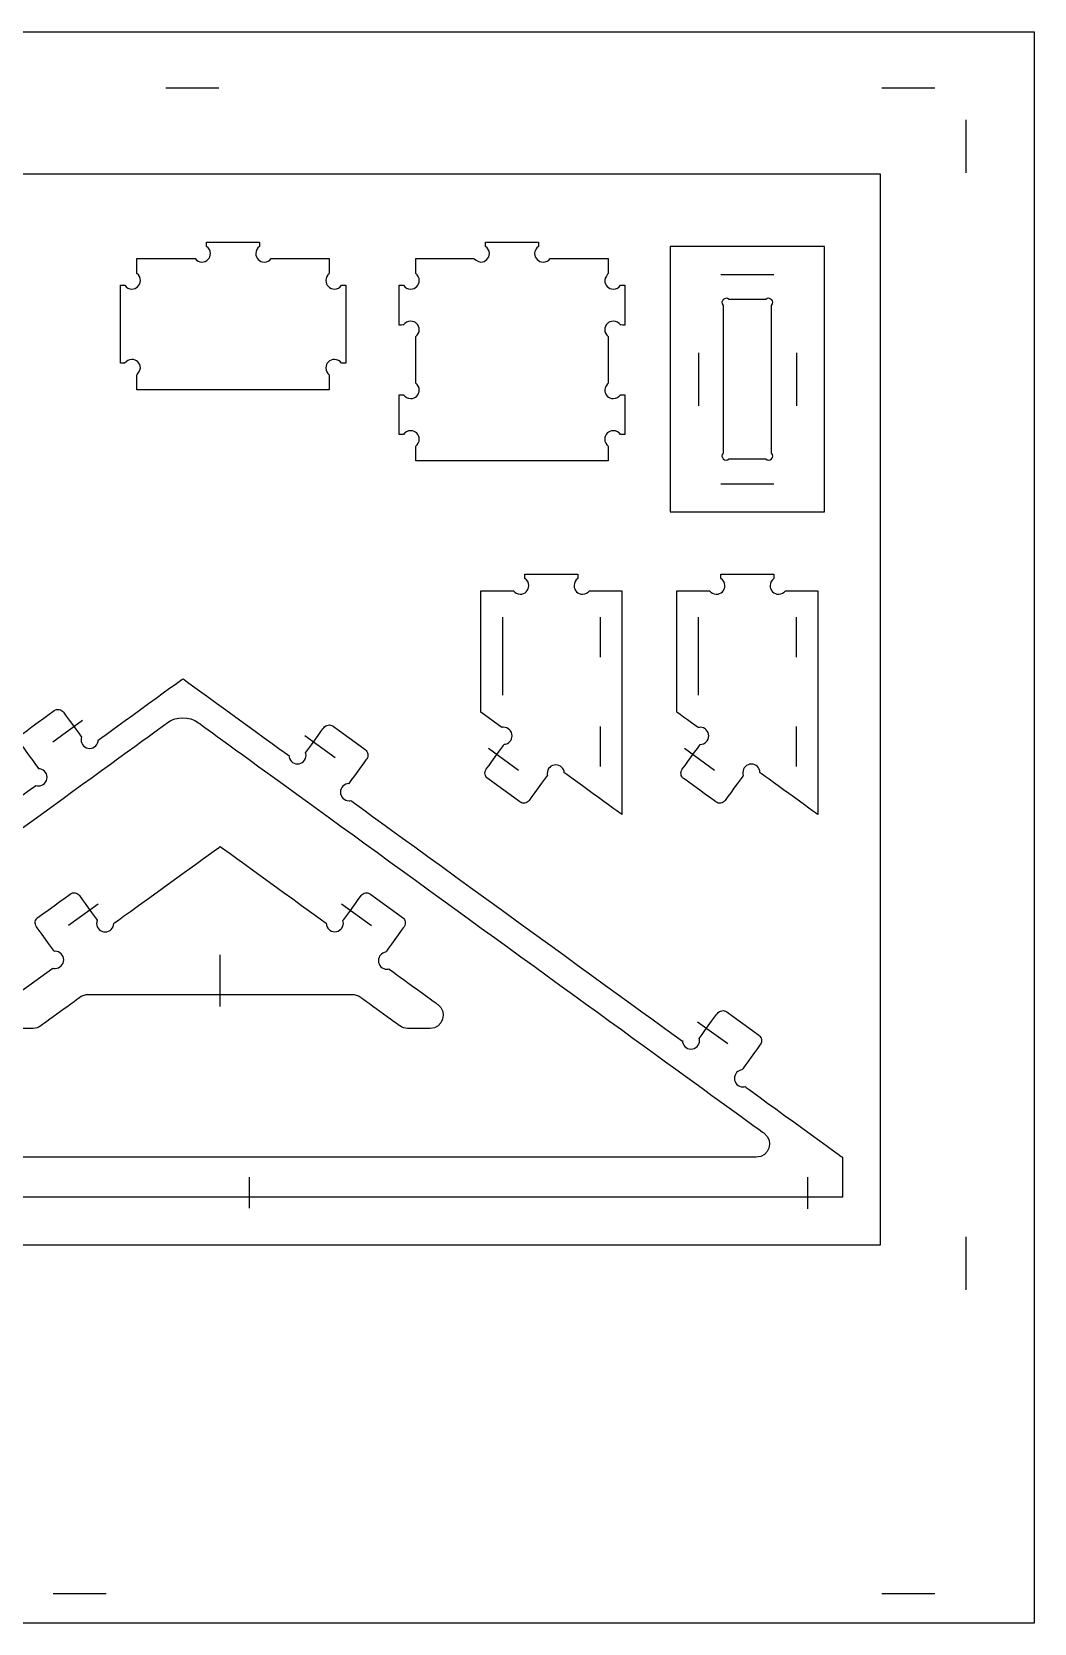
# Model space of a CAD drawing. Header units: millimetres. Extents: x -189 to 171, y -104 to 112.
# Drawn here: x 35.1 to 171.2, y -104.2 to 111.8 of the extents above; entities that cross this region are included whole.
import ezdxf

# ---------------------------------------------------------------- set-up
doc = ezdxf.new("R2010")
doc.units = ezdxf.units.MM
doc.header["$MEASUREMENT"] = 0
doc.layers.add('Capa 1', color=7, linetype='Continuous')

msp = doc.modelspace()

# ---------------------------------------------------------------- linework, layer by layer
at = {"layer": 'Capa 1', "color": 22, "lineweight": 25}
msp.add_lwpolyline([(-131.9516, -52.8564), (150.2978, -52.8564), (150.2978, 92.4938), (-131.9516, 92.4938), (-131.9516, -52.8564)], close=True, dxfattribs=at)
at = {"layer": 'Capa 1', "color": 93, "lineweight": 25}
for points, knots in [([(-188.8269, 111.7941), (-188.8269, 111.7941), (-188.8269, -104.2058), (-188.8269, -104.2058), (-188.8269, -104.2058), (-188.8269, -104.2058), (171.1731, -104.2058), (171.1731, -104.2058), (171.1731, -104.2058), (171.1731, -104.2058), (171.1731, 111.7941), (171.1731, 111.7941), (171.1731, 111.7941), (171.1731, 111.7941), (-188.8269, 111.7941), (-188.8269, 111.7941)], [0, 0, 0, 0, 0.2, 0.2, 0.2, 0.20000001, 0.4, 0.4, 0.4, 0.40000001, 0.6, 0.6, 0.6, 0.60000001, 1, 1, 1, 1]), ([(49.3349, 63.22), (49.3349, 63.22), (75.4605, 63.22), (75.4605, 63.22), (75.4605, 63.22), (75.4605, 63.22), (75.46, 65.2313), (75.46, 65.2313), (75.46, 65.2313), (75.1748, 65.4432), (74.9901, 65.7825), (74.9901, 66.1651), (74.9901, 66.1651), (74.9901, 66.8071), (75.5106, 67.3276), (76.1526, 67.3276), (76.1526, 67.3276), (76.5539, 67.3276), (76.9077, 67.1243), (77.1166, 66.8151), (77.1166, 66.8151), (77.1166, 66.8151), (77.7108, 66.8028), (77.7108, 66.8028), (77.7108, 66.8028), (77.7108, 66.8028), (77.7108, 77.4032), (77.7108, 77.4032), (77.7108, 77.4032), (77.7108, 77.4032), (77.1253, 77.4038), (77.1253, 77.4038), (77.1253, 77.4038), (76.9176, 77.0872), (76.5595, 76.8782), (76.1526, 76.8782), (76.1526, 76.8782), (75.5106, 76.8782), (74.9901, 77.3987), (74.9901, 78.0407), (74.9901, 78.0407), (74.9901, 78.4232), (75.1748, 78.7625), (75.4599, 78.9743), (75.4599, 78.9743), (75.4599, 78.9743), (75.4605, 78.974), (75.4605, 78.974), (75.4605, 78.974), (75.4605, 78.974), (75.4605, 81.0134), (75.4605, 81.0134), (75.4605, 81.0134), (75.4605, 81.0134), (67.5691, 81.0129), (67.5691, 81.0129), (67.5691, 81.0129), (67.3572, 80.7277), (67.0179, 80.543), (66.6353, 80.543), (66.6353, 80.543), (65.9933, 80.543), (65.4728, 81.0635), (65.4728, 81.7055), (65.4728, 81.7055), (65.4728, 82.1068), (65.6761, 82.4605), (65.9853, 82.6695), (65.9853, 82.6695), (65.9853, 82.6695), (65.9976, 83.2637), (65.9976, 83.2637), (65.9976, 83.2637), (65.9976, 83.2637), (58.7976, 83.2636), (58.7976, 83.2636), (58.7976, 83.2636), (58.7976, 83.2636), (58.797, 82.6781), (58.797, 82.6781), (58.797, 82.6781), (59.1136, 82.4704), (59.3226, 82.1123), (59.3226, 81.7054), (59.3226, 81.7054), (59.3226, 81.0634), (58.8021, 80.5429), (58.1601, 80.5429), (58.1601, 80.5429), (57.7777, 80.5429), (57.4383, 80.7276), (57.2265, 81.0127), (57.2265, 81.0127), (57.2265, 81.0127), (57.2268, 81.0133), (57.2268, 81.0133), (57.2268, 81.0133), (57.2268, 81.0133), (49.3349, 81.0133), (49.3349, 81.0133), (49.3349, 81.0133), (49.3349, 81.0133), (49.3356, 78.9742), (49.3356, 78.9742), (49.3356, 78.9742), (49.6208, 78.7623), (49.8055, 78.423), (49.8055, 78.0404), (49.8055, 78.0404), (49.8055, 77.3984), (49.2851, 76.8779), (48.643, 76.8779), (48.643, 76.8779), (48.2417, 76.8779), (47.8879, 77.0812), (47.679, 77.3904), (47.679, 77.3904), (47.679, 77.3904), (47.0848, 77.4027), (47.0848, 77.4027), (47.0848, 77.4027), (47.0848, 77.4027), (47.0848, 66.8023), (47.0848, 66.8023), (47.0848, 66.8023), (47.0848, 66.8023), (47.6703, 66.8017), (47.6703, 66.8017), (47.6703, 66.8017), (47.878, 67.1183), (48.2361, 67.3273), (48.643, 67.3273), (48.643, 67.3273), (49.285, 67.3273), (49.8055, 66.8068), (49.8055, 66.1648), (49.8055, 66.1648), (49.8055, 65.7823), (49.3351, 65.2315), (49.3351, 65.2315), (49.3351, 65.2315), (49.3351, 65.2315), (49.3349, 63.22), (49.3349, 63.22)], [0, 0, 0, 0, 0.02702703, 0.02702703, 0.02702703, 0.02702704, 0.05405405, 0.05405405, 0.05405405, 0.05405406, 0.08108108, 0.08108108, 0.08108108, 0.08108109, 0.10810811, 0.10810811, 0.10810811, 0.10810812, 0.13513514, 0.13513514, 0.13513514, 0.13513515, 0.16216216, 0.16216216, 0.16216216, 0.16216217, 0.18918919, 0.18918919, 0.18918919, 0.1891892, 0.21621622, 0.21621622, 0.21621622, 0.21621623, 0.24324324, 0.24324324, 0.24324324, 0.24324325, 0.27027027, 0.27027027, 0.27027027, 0.27027028, 0.2972973, 0.2972973, 0.2972973, 0.29729731, 0.32432432, 0.32432432, 0.32432432, 0.32432433, 0.35135135, 0.35135135, 0.35135135, 0.35135136, 0.37837838, 0.37837838, 0.37837838, 0.37837839, 0.40540541, 0.40540541, 0.40540541, 0.40540542, 0.43243243, 0.43243243, 0.43243243, 0.43243244, 0.45945946, 0.45945946, 0.45945946, 0.45945947, 0.48648649, 0.48648649, 0.48648649, 0.4864865, 0.51351351, 0.51351351, 0.51351351, 0.51351352, 0.54054054, 0.54054054, 0.54054054, 0.54054055, 0.56756757, 0.56756757, 0.56756757, 0.56756758, 0.59459459, 0.59459459, 0.59459459, 0.5945946, 0.62162162, 0.62162162, 0.62162162, 0.62162163, 0.64864865, 0.64864865, 0.64864865, 0.64864866, 0.67567568, 0.67567568, 0.67567568, 0.67567569, 0.7027027, 0.7027027, 0.7027027, 0.70270271, 0.72972973, 0.72972973, 0.72972973, 0.72972974, 0.75675676, 0.75675676, 0.75675676, 0.75675677, 0.78378378, 0.78378378, 0.78378378, 0.78378379, 0.81081081, 0.81081081, 0.81081081, 0.81081082, 0.83783784, 0.83783784, 0.83783784, 0.83783785, 0.86486486, 0.86486486, 0.86486486, 0.86486487, 0.89189189, 0.89189189, 0.89189189, 0.8918919, 0.91891892, 0.91891892, 0.91891892, 0.91891893, 0.94594595, 0.94594595, 0.94594595, 0.94594596, 1, 1, 1, 1]), ([(87.2032, 64.1136), (87.4883, 63.9017), (87.673, 63.5624), (87.673, 63.18), (87.673, 63.18), (87.673, 62.538), (87.1525, 62.0175), (86.5105, 62.0175), (86.5105, 62.0175), (86.1036, 62.0175), (85.7455, 62.2266), (85.5378, 62.5431), (85.5378, 62.5431), (85.5378, 62.5431), (84.9523, 62.5425), (84.9523, 62.5425), (84.9523, 62.5425), (84.9523, 62.5425), (84.9523, 57.1327), (84.9523, 57.1327), (84.9523, 57.1327), (84.9523, 57.1327), (85.5465, 57.145), (85.5465, 57.145), (85.5465, 57.145), (85.7554, 57.4542), (86.1092, 57.6575), (86.5105, 57.6575), (86.5105, 57.6575), (87.1525, 57.6575), (87.673, 57.137), (87.673, 56.495), (87.673, 56.495), (87.673, 56.1125), (87.4882, 55.7731), (87.2031, 55.5612), (87.2031, 55.5612), (87.2031, 55.5612), (87.2024, 53.5645), (87.2024, 53.5645), (87.2024, 53.5645), (87.2024, 53.5645), (113.3281, 53.5645), (113.3281, 53.5645), (113.3281, 53.5645), (113.3281, 53.5645), (113.3274, 55.5612), (113.3274, 55.5612), (113.3274, 55.5612), (113.0422, 55.7731), (112.8575, 56.1124), (112.8575, 56.495), (112.8575, 56.495), (112.8575, 57.137), (113.3779, 57.6575), (114.02, 57.6575), (114.02, 57.6575), (114.4213, 57.6575), (114.7751, 57.4542), (114.984, 57.145), (114.984, 57.145), (114.984, 57.145), (115.5782, 57.1327), (115.5782, 57.1327), (115.5782, 57.1327), (115.5782, 57.1327), (115.5782, 62.5425), (115.5782, 62.5425), (115.5782, 62.5425), (115.5782, 62.5425), (114.9927, 62.5431), (114.9927, 62.5431), (114.9927, 62.5431), (114.785, 62.2265), (114.4269, 62.0175), (114.02, 62.0175), (114.02, 62.0175), (113.378, 62.0175), (112.8575, 62.538), (112.8575, 63.18), (112.8575, 63.18), (112.8575, 63.5625), (113.3279, 64.1133), (113.3279, 64.1133), (113.3279, 64.1133), (113.3279, 64.1133), (113.3275, 70.4221), (113.3275, 70.4221), (113.3275, 70.4221), (113.0423, 70.634), (112.8576, 70.9733), (112.8576, 71.3559), (112.8576, 71.3559), (112.8576, 71.9979), (113.378, 72.5184), (114.0201, 72.5184), (114.0201, 72.5184), (114.4214, 72.5184), (114.7752, 72.3151), (114.9841, 72.0059), (114.9841, 72.0059), (114.9841, 72.0059), (115.5783, 71.9936), (115.5783, 71.9936), (115.5783, 71.9936), (115.5783, 71.9936), (115.5783, 77.4034), (115.5783, 77.4034), (115.5783, 77.4034), (115.5783, 77.4034), (114.9928, 77.404), (114.9928, 77.404), (114.9928, 77.404), (114.7851, 77.0874), (114.427, 76.8784), (114.0201, 76.8784), (114.0201, 76.8784), (113.3781, 76.8784), (112.8576, 77.3989), (112.8576, 78.0409), (112.8576, 78.0409), (112.8576, 78.4234), (113.328, 78.9742), (113.328, 78.9742), (113.328, 78.9742), (113.328, 78.9742), (113.3283, 81.0137), (113.3283, 81.0137), (113.3283, 81.0137), (113.3283, 81.0137), (105.4367, 81.0131), (105.4367, 81.0131), (105.4367, 81.0131), (105.2248, 80.7279), (104.8855, 80.5432), (104.5029, 80.5432), (104.5029, 80.5432), (103.8609, 80.5432), (103.3404, 81.0637), (103.3404, 81.7057), (103.3404, 81.7057), (103.3404, 82.107), (103.5437, 82.4607), (103.8529, 82.6697), (103.8529, 82.6697), (103.8529, 82.6697), (103.8652, 83.2639), (103.8652, 83.2639), (103.8652, 83.2639), (103.8652, 83.2639), (96.6649, 83.2637), (96.6649, 83.2637), (96.6649, 83.2637), (96.6649, 83.2637), (96.6643, 82.6782), (96.6643, 82.6782), (96.6643, 82.6782), (96.9808, 82.4705), (97.1899, 82.1124), (97.1899, 81.7055), (97.1899, 81.7055), (97.1899, 81.0635), (96.6695, 80.543), (96.0274, 80.543), (96.0274, 80.543), (95.645, 80.543), (95.0941, 81.0134), (95.0941, 81.0134), (95.0941, 81.0134), (95.0941, 81.0134), (87.2022, 81.0135), (87.2022, 81.0135), (87.2022, 81.0135), (87.2022, 81.0135), (87.2025, 78.974), (87.2025, 78.974), (87.2025, 78.974), (87.2025, 78.974), (87.2031, 78.9743), (87.2031, 78.9743), (87.2031, 78.9743), (87.4882, 78.7624), (87.6729, 78.4231), (87.6729, 78.0407), (87.6729, 78.0407), (87.6729, 77.3987), (87.1524, 76.8782), (86.5104, 76.8782), (86.5104, 76.8782), (86.1035, 76.8782), (85.7454, 77.0873), (85.5377, 77.4038), (85.5377, 77.4038), (85.5377, 77.4038), (84.9522, 77.4032), (84.9522, 77.4032), (84.9522, 77.4032), (84.9522, 77.4032), (84.9522, 71.9934), (84.9522, 71.9934), (84.9522, 71.9934), (84.9522, 71.9934), (85.5464, 72.0057), (85.5464, 72.0057), (85.5464, 72.0057), (85.7553, 72.3149), (86.1091, 72.5182), (86.5104, 72.5182), (86.5104, 72.5182), (87.1524, 72.5182), (87.6729, 71.9977), (87.6729, 71.3557), (87.6729, 71.3557), (87.6729, 70.9732), (87.4881, 70.6338), (87.203, 70.4219), (87.203, 70.4219), (87.203, 70.4219), (87.2032, 64.1136), (87.2032, 64.1136)], [0, 0, 0, 0, 0.01785714, 0.01785714, 0.01785714, 0.01785715, 0.03571429, 0.03571429, 0.03571429, 0.0357143, 0.05357143, 0.05357143, 0.05357143, 0.05357144, 0.07142857, 0.07142857, 0.07142857, 0.07142858, 0.08928571, 0.08928571, 0.08928571, 0.08928572, 0.10714286, 0.10714286, 0.10714286, 0.10714287, 0.125, 0.125, 0.125, 0.12500001, 0.14285714, 0.14285714, 0.14285714, 0.14285715, 0.16071429, 0.16071429, 0.16071429, 0.1607143, 0.17857143, 0.17857143, 0.17857143, 0.17857144, 0.19642857, 0.19642857, 0.19642857, 0.19642858, 0.21428571, 0.21428571, 0.21428571, 0.21428572, 0.23214286, 0.23214286, 0.23214286, 0.23214287, 0.25, 0.25, 0.25, 0.25000001, 0.26785714, 0.26785714, 0.26785714, 0.26785715, 0.28571429, 0.28571429, 0.28571429, 0.2857143, 0.30357143, 0.30357143, 0.30357143, 0.30357144, 0.32142857, 0.32142857, 0.32142857, 0.32142858, 0.33928571, 0.33928571, 0.33928571, 0.33928572, 0.35714286, 0.35714286, 0.35714286, 0.35714287, 0.375, 0.375, 0.375, 0.37500001, 0.39285714, 0.39285714, 0.39285714, 0.39285715, 0.41071429, 0.41071429, 0.41071429, 0.4107143, 0.42857143, 0.42857143, 0.42857143, 0.42857144, 0.44642857, 0.44642857, 0.44642857, 0.44642858, 0.46428571, 0.46428571, 0.46428571, 0.46428572, 0.48214286, 0.48214286, 0.48214286, 0.48214287, 0.5, 0.5, 0.5, 0.50000001, 0.51785714, 0.51785714, 0.51785714, 0.51785715, 0.53571429, 0.53571429, 0.53571429, 0.5357143, 0.55357143, 0.55357143, 0.55357143, 0.55357144, 0.57142857, 0.57142857, 0.57142857, 0.57142858, 0.58928571, 0.58928571, 0.58928571, 0.58928572, 0.60714286, 0.60714286, 0.60714286, 0.60714287, 0.625, 0.625, 0.625, 0.62500001, 0.64285714, 0.64285714, 0.64285714, 0.64285715, 0.66071429, 0.66071429, 0.66071429, 0.6607143, 0.67857143, 0.67857143, 0.67857143, 0.67857144, 0.69642857, 0.69642857, 0.69642857, 0.69642858, 0.71428571, 0.71428571, 0.71428571, 0.71428572, 0.73214286, 0.73214286, 0.73214286, 0.73214287, 0.75, 0.75, 0.75, 0.75000001, 0.76785714, 0.76785714, 0.76785714, 0.76785715, 0.78571429, 0.78571429, 0.78571429, 0.7857143, 0.80357143, 0.80357143, 0.80357143, 0.80357144, 0.82142857, 0.82142857, 0.82142857, 0.82142858, 0.83928571, 0.83928571, 0.83928571, 0.83928572, 0.85714286, 0.85714286, 0.85714286, 0.85714287, 0.875, 0.875, 0.875, 0.87500001, 0.89285714, 0.89285714, 0.89285714, 0.89285715, 0.91071429, 0.91071429, 0.91071429, 0.9107143, 0.92857143, 0.92857143, 0.92857143, 0.92857144, 0.94642857, 0.94642857, 0.94642857, 0.94642858, 0.96428571, 0.96428571, 0.96428571, 0.96428572, 1, 1, 1, 1]), ([(121.7523, 82.6441), (121.7523, 82.6482), (121.7557, 82.6516), (121.7598, 82.6516), (121.7598, 82.6516), (121.7598, 82.6516), (142.7071, 82.6516), (142.7071, 82.6516), (142.7071, 82.6516), (142.7112, 82.6516), (142.7146, 82.6482), (142.7146, 82.6441), (142.7146, 82.6441), (142.7146, 82.6441), (142.7146, 46.6334), (142.7146, 46.6334), (142.7146, 46.6334), (142.7146, 46.6293), (142.7112, 46.6259), (142.7071, 46.6259), (142.7071, 46.6259), (142.7071, 46.6259), (121.7598, 46.6259), (121.7598, 46.6259), (121.7598, 46.6259), (121.7557, 46.6259), (121.7523, 46.6293), (121.7523, 46.6334), (121.7523, 46.6334), (121.7523, 46.6334), (121.7523, 82.6441), (121.7523, 82.6441)], [0, 0, 0, 0, 0.11111111, 0.11111111, 0.11111111, 0.11111112, 0.22222222, 0.22222222, 0.22222222, 0.22222223, 0.33333333, 0.33333333, 0.33333333, 0.33333334, 0.44444444, 0.44444444, 0.44444444, 0.44444445, 0.55555556, 0.55555556, 0.55555556, 0.55555557, 0.66666667, 0.66666667, 0.66666667, 0.66666668, 0.77777778, 0.77777778, 0.77777778, 0.77777779, 1, 1, 1, 1]), ([(134.7174, 75.4517), (135.2492, 75.9831), (136.0463, 75.186), (135.5148, 74.6545), (135.5148, 74.6545), (135.5148, 74.6545), (135.5148, 54.6232), (135.5148, 54.6232), (135.5148, 54.6232), (136.0463, 54.0918), (135.2492, 53.2946), (134.7174, 53.8261), (134.7174, 53.8261), (134.7174, 53.8261), (129.7498, 53.826), (129.7498, 53.826), (129.7498, 53.826), (129.218, 53.2945), (128.4207, 54.0917), (128.9524, 54.6231), (128.9524, 54.6231), (128.9524, 54.6231), (128.9524, 74.6544), (128.9524, 74.6544), (128.9524, 74.6544), (128.4206, 75.1859), (129.218, 75.983), (129.7498, 75.4516), (129.7498, 75.4516), (129.7498, 75.4516), (134.7174, 75.4517), (134.7174, 75.4517)], [0, 0, 0, 0, 0.11111111, 0.11111111, 0.11111111, 0.11111112, 0.22222222, 0.22222222, 0.22222222, 0.22222223, 0.33333333, 0.33333333, 0.33333333, 0.33333334, 0.44444444, 0.44444444, 0.44444444, 0.44444445, 0.55555556, 0.55555556, 0.55555556, 0.55555557, 0.66666667, 0.66666667, 0.66666667, 0.66666668, 0.77777778, 0.77777778, 0.77777778, 0.77777779, 1, 1, 1, 1]), ([(96.0399, 19.4424), (96.0399, 19.4424), (98.8808, 17.3821), (98.8808, 17.3821), (98.8808, 17.3821), (98.9573, 17.3979), (99.0366, 17.4063), (99.1178, 17.4063), (99.1178, 17.4063), (99.7598, 17.4063), (100.2803, 16.8858), (100.2803, 16.2438), (100.2803, 16.2438), (100.2803, 15.6378), (99.8166, 15.1401), (99.2247, 15.0861), (99.2247, 15.0861), (99.2247, 15.0861), (96.7623, 11.6916), (96.7623, 11.6916), (96.7623, 11.6916), (96.4706, 11.289), (96.5602, 10.7264), (96.9625, 10.4346), (96.9625, 10.4346), (96.9625, 10.4346), (101.3335, 7.264), (101.3335, 7.264), (101.3335, 7.264), (101.7361, 6.9723), (102.2988, 7.0619), (102.5908, 7.4642), (102.5908, 7.4642), (102.5908, 7.4642), (105.072, 10.8853), (105.072, 10.8853), (105.072, 10.8853), (105.072, 10.8853), (105.0452, 11.048), (105.0452, 11.1329), (105.0452, 11.1329), (105.0452, 11.7749), (105.5657, 12.2954), (106.2077, 12.2954), (106.2077, 12.2954), (106.8177, 12.2954), (107.318, 11.8256), (107.3664, 11.228), (107.3664, 11.228), (107.3664, 11.228), (115.2022, 5.5437), (115.2022, 5.5437), (115.2022, 5.5437), (115.2022, 5.5437), (115.2023, 35.9301), (115.2023, 35.9301), (115.2023, 35.9301), (115.2023, 35.9301), (110.7925, 35.9296), (110.7925, 35.9296), (110.7925, 35.9296), (110.5806, 35.6444), (110.2413, 35.4597), (109.8587, 35.4597), (109.8587, 35.4597), (109.2167, 35.4597), (108.6962, 35.9802), (108.6962, 36.6222), (108.6962, 36.6222), (108.6962, 37.0235), (108.8995, 37.3772), (109.2087, 37.5862), (109.2087, 37.5862), (109.2087, 37.5862), (109.221, 38.1804), (109.221, 38.1804), (109.221, 38.1804), (109.221, 38.1804), (102.021, 38.1804), (102.021, 38.1804), (102.021, 38.1804), (102.021, 38.1804), (102.0204, 37.5949), (102.0204, 37.5949), (102.0204, 37.5949), (102.337, 37.3872), (102.546, 37.0291), (102.546, 36.6222), (102.546, 36.6222), (102.546, 35.9802), (102.0255, 35.4597), (101.3835, 35.4597), (101.3835, 35.4597), (101.001, 35.4597), (100.6617, 35.6444), (100.4498, 35.9295), (100.4498, 35.9295), (100.4498, 35.9295), (100.4501, 35.9302), (100.4501, 35.9302), (100.4501, 35.9302), (100.4501, 35.9302), (96.0399, 35.9302), (96.0399, 35.9302), (96.0399, 35.9302), (96.0399, 35.9302), (96.0399, 19.4424), (96.0399, 19.4424)], [0, 0, 0, 0, 0.03571429, 0.03571429, 0.03571429, 0.0357143, 0.07142857, 0.07142857, 0.07142857, 0.07142858, 0.10714286, 0.10714286, 0.10714286, 0.10714287, 0.14285714, 0.14285714, 0.14285714, 0.14285715, 0.17857143, 0.17857143, 0.17857143, 0.17857144, 0.21428571, 0.21428571, 0.21428571, 0.21428572, 0.25, 0.25, 0.25, 0.25000001, 0.28571429, 0.28571429, 0.28571429, 0.2857143, 0.32142857, 0.32142857, 0.32142857, 0.32142858, 0.35714286, 0.35714286, 0.35714286, 0.35714287, 0.39285714, 0.39285714, 0.39285714, 0.39285715, 0.42857143, 0.42857143, 0.42857143, 0.42857144, 0.46428571, 0.46428571, 0.46428571, 0.46428572, 0.5, 0.5, 0.5, 0.50000001, 0.53571429, 0.53571429, 0.53571429, 0.5357143, 0.57142857, 0.57142857, 0.57142857, 0.57142858, 0.60714286, 0.60714286, 0.60714286, 0.60714287, 0.64285714, 0.64285714, 0.64285714, 0.64285715, 0.67857143, 0.67857143, 0.67857143, 0.67857144, 0.71428571, 0.71428571, 0.71428571, 0.71428572, 0.75, 0.75, 0.75, 0.75000001, 0.78571429, 0.78571429, 0.78571429, 0.7857143, 0.82142857, 0.82142857, 0.82142857, 0.82142858, 0.85714286, 0.85714286, 0.85714286, 0.85714287, 0.89285714, 0.89285714, 0.89285714, 0.89285715, 0.92857143, 0.92857143, 0.92857143, 0.92857144, 1, 1, 1, 1]), ([(122.6525, 35.9302), (122.6525, 35.9302), (122.6525, 19.4423), (122.6525, 19.4423), (122.6525, 19.4423), (122.6525, 19.4423), (125.5508, 17.3595), (125.5508, 17.3595), (125.5508, 17.3595), (125.6388, 17.3808), (125.7306, 17.3921), (125.8252, 17.3921), (125.8252, 17.3921), (126.4672, 17.3921), (126.9877, 16.8716), (126.9877, 16.2296), (126.9877, 16.2296), (126.9877, 15.5876), (126.4672, 15.0671), (125.8252, 15.0671), (125.8252, 15.0671), (125.8252, 15.0671), (123.3749, 11.6915), (123.3749, 11.6915), (123.3749, 11.6915), (123.0829, 11.2891), (123.1726, 10.7264), (123.5749, 10.4346), (123.5749, 10.4346), (123.5749, 10.4346), (127.9462, 7.2641), (127.9462, 7.2641), (127.9462, 7.2641), (128.3485, 6.9723), (128.9115, 7.0618), (129.2032, 7.4642), (129.2032, 7.4642), (129.2032, 7.4642), (131.6097, 10.7824), (131.6097, 10.7824), (131.6097, 10.7824), (131.6097, 10.7824), (131.6754, 10.8564), (131.6754, 10.8564), (131.6754, 10.8564), (131.6328, 10.9773), (131.6097, 11.1073), (131.6097, 11.2427), (131.6097, 11.2427), (131.6097, 11.8847), (132.1302, 12.4052), (132.7722, 12.4052), (132.7722, 12.4052), (133.4142, 12.4052), (133.9347, 11.8847), (133.9347, 11.2427), (133.9347, 11.2427), (133.9347, 11.2427), (141.8145, 5.5437), (141.8145, 5.5437), (141.8145, 5.5437), (141.8145, 5.5437), (141.8147, 35.9302), (141.8147, 35.9302), (141.8147, 35.9302), (141.8147, 35.9302), (137.4141, 35.9297), (137.4141, 35.9297), (137.4141, 35.9297), (137.2022, 35.6445), (136.8629, 35.4598), (136.4803, 35.4598), (136.4803, 35.4598), (135.8383, 35.4598), (135.3178, 35.9803), (135.3178, 36.6223), (135.3178, 36.6223), (135.3178, 37.0236), (135.5211, 37.3773), (135.8303, 37.5863), (135.8303, 37.5863), (135.8303, 37.5863), (135.8333, 37.5882), (135.8333, 37.5882), (135.8333, 37.5882), (135.8333, 37.5882), (135.8333, 38.1804), (135.8333, 38.1804), (135.8333, 38.1804), (135.8333, 38.1804), (128.6336, 38.1803), (128.6336, 38.1803), (128.6336, 38.1803), (128.6336, 38.1803), (128.6339, 37.6001), (128.6339, 37.6001), (128.6339, 37.6001), (128.955, 37.3932), (129.1676, 37.0325), (129.1676, 36.6222), (129.1676, 36.6222), (129.1676, 35.9802), (128.6471, 35.4597), (128.0051, 35.4597), (128.0051, 35.4597), (127.6226, 35.4597), (127.2833, 35.6444), (127.0714, 35.9295), (127.0714, 35.9295), (127.0714, 35.9295), (122.6525, 35.9302), (122.6525, 35.9302)], [0, 0, 0, 0, 0.03448276, 0.03448276, 0.03448276, 0.03448277, 0.06896552, 0.06896552, 0.06896552, 0.06896553, 0.10344828, 0.10344828, 0.10344828, 0.10344829, 0.13793103, 0.13793103, 0.13793103, 0.13793104, 0.17241379, 0.17241379, 0.17241379, 0.1724138, 0.20689655, 0.20689655, 0.20689655, 0.20689656, 0.24137931, 0.24137931, 0.24137931, 0.24137932, 0.27586207, 0.27586207, 0.27586207, 0.27586208, 0.31034483, 0.31034483, 0.31034483, 0.31034484, 0.34482759, 0.34482759, 0.34482759, 0.3448276, 0.37931034, 0.37931034, 0.37931034, 0.37931035, 0.4137931, 0.4137931, 0.4137931, 0.41379311, 0.44827586, 0.44827586, 0.44827586, 0.44827587, 0.48275862, 0.48275862, 0.48275862, 0.48275863, 0.51724138, 0.51724138, 0.51724138, 0.51724139, 0.55172414, 0.55172414, 0.55172414, 0.55172415, 0.5862069, 0.5862069, 0.5862069, 0.58620691, 0.62068966, 0.62068966, 0.62068966, 0.62068967, 0.65517241, 0.65517241, 0.65517241, 0.65517242, 0.68965517, 0.68965517, 0.68965517, 0.68965518, 0.72413793, 0.72413793, 0.72413793, 0.72413794, 0.75862069, 0.75862069, 0.75862069, 0.7586207, 0.79310345, 0.79310345, 0.79310345, 0.79310346, 0.82758621, 0.82758621, 0.82758621, 0.82758622, 0.86206897, 0.86206897, 0.86206897, 0.86206898, 0.89655172, 0.89655172, 0.89655172, 0.89655173, 0.93103448, 0.93103448, 0.93103448, 0.93103449, 1, 1, 1, 1]), ([(131.9082, -31.3782), (131.82, -31.3996), (131.7279, -31.4109), (131.6331, -31.4109), (131.6331, -31.4109), (130.9911, -31.4109), (130.4706, -30.8904), (130.4706, -30.2484), (130.4706, -30.2484), (130.4706, -29.6536), (130.9174, -29.1631), (131.4937, -29.0942), (131.4937, -29.0942), (131.4937, -29.0942), (131.4938, -29.095), (131.4938, -29.095), (131.4938, -29.095), (131.4938, -29.095), (133.9865, -25.6579), (133.9865, -25.6579), (133.9865, -25.6579), (134.2782, -25.2557), (134.1891, -24.6928), (133.7865, -24.401), (133.7865, -24.401), (133.7865, -24.401), (129.4155, -21.2304), (129.4155, -21.2304), (129.4155, -21.2304), (129.0127, -20.9387), (128.4502, -21.0282), (128.1582, -21.4306), (128.1582, -21.4306), (128.1582, -21.4306), (125.6914, -24.8317), (125.6914, -24.8317), (125.6914, -24.8317), (125.6914, -24.8317), (125.6923, -24.8304), (125.6923, -24.8304), (125.6923, -24.8304), (125.7156, -24.9222), (125.728, -25.0184), (125.728, -25.1174), (125.728, -25.1174), (125.728, -25.7594), (125.2075, -26.2799), (124.5655, -26.2799), (124.5655, -26.2799), (123.9235, -26.2799), (123.403, -25.7594), (123.403, -25.1174), (123.403, -25.1174), (123.403, -25.1174), (123.4078, -25.2118), (123.4078, -25.2118), (123.4078, -25.2118), (123.4078, -25.2118), (78.3787, 7.448), (78.3787, 7.448), (78.3787, 7.448), (78.3787, 7.448), (78.3796, 7.4473), (78.3796, 7.4473), (78.3796, 7.4473), (78.3019, 7.4309), (78.2214, 7.4223), (78.1389, 7.4223), (78.1389, 7.4223), (77.4969, 7.4223), (76.9764, 7.9428), (76.9764, 8.5848), (76.9764, 8.5848), (76.9764, 9.2268), (77.4968, 9.7473), (78.1389, 9.7473), (78.1389, 9.7473), (78.1389, 9.7473), (78.1072, 9.7703), (78.1072, 9.7703), (78.1072, 9.7703), (78.1072, 9.7703), (80.5316, 13.1131), (80.5316, 13.1131), (80.5316, 13.1131), (80.8233, 13.5154), (80.7342, 14.078), (80.3316, 14.37), (80.3316, 14.37), (80.3316, 14.37), (75.9603, 17.5406), (75.9603, 17.5406), (75.9603, 17.5406), (75.558, 17.8323), (74.9952, 17.7427), (74.7033, 17.3404), (74.7033, 17.3404), (74.7033, 17.3404), (72.2409, 13.9452), (72.2409, 13.9452), (72.2409, 13.9452), (72.2409, 13.9452), (72.2408, 13.9463), (72.2408, 13.9463), (72.2408, 13.9463), (72.2761, 13.8351), (72.2952, 13.7167), (72.2952, 13.5938), (72.2952, 13.5938), (72.2952, 12.9518), (71.7747, 12.4313), (71.1327, 12.4313), (71.1327, 12.4313), (70.4907, 12.4313), (69.9702, 12.9518), (69.9702, 13.5938), (69.9702, 13.5938), (69.9702, 13.5938), (69.9472, 13.5632), (69.9472, 13.5632), (69.9472, 13.5632), (69.9472, 13.5632), (55.5726, 23.9892), (55.5726, 23.9892), (55.5726, 23.9892), (55.5726, 23.9892), (44.0928, 15.6629), (44.0928, 15.6629), (44.0928, 15.6629), (44.0928, 15.6629), (44.0738, 15.6892), (44.0738, 15.6892), (44.0738, 15.6892), (44.0738, 15.0472), (43.5533, 14.5267), (42.9113, 14.5267), (42.9113, 14.5267), (42.2693, 14.5267), (41.7488, 15.0472), (41.7488, 15.6892), (41.7488, 15.6892), (41.7488, 15.8217), (41.7709, 15.9489), (41.8118, 16.0675), (41.8118, 16.0675), (41.8118, 16.0675), (41.8131, 16.0671), (41.8131, 16.0671), (41.8131, 16.0671), (41.8131, 16.0671), (39.3564, 19.4541), (39.3564, 19.4541), (39.3564, 19.4541), (39.0647, 19.8565), (38.5017, 19.9461), (38.0994, 19.6542), (38.0994, 19.6542), (38.0994, 19.6542), (33.7284, 16.4836), (33.7284, 16.4836), (33.7284, 16.4836), (33.3261, 16.1919), (33.2362, 15.6291), (33.5279, 15.2268), (33.5279, 15.2268), (33.5279, 15.2268), (36.0114, 11.8029), (36.0114, 11.8029), (36.0114, 11.8029), (36.0114, 11.8029), (35.9662, 11.7697), (35.9662, 11.7697), (35.9662, 11.7697), (36.6082, 11.7697), (37.1287, 11.2492), (37.1287, 10.6072), (37.1287, 10.6072), (37.1287, 9.9652), (36.6082, 9.4447), (35.9662, 9.4447), (35.9662, 9.4447), (35.8383, 9.4447), (35.7152, 9.4654), (35.6001, 9.5035), (35.6001, 9.5035), (35.6001, 9.5035), (35.6004, 9.5029), (35.6004, 9.5029), (35.6004, 9.5029), (35.6004, 9.5029), (18.302, -3.044), (18.302, -3.044), (18.302, -3.044), (18.302, -3.044), (-62.7774, -3.0439), (-62.7774, -3.0439), (-62.7774, -3.0439), (-62.7774, -3.0439), (-62.8204, -3.114), (-62.8204, -3.114), (-62.8204, -3.114), (-62.4815, -3.3171), (-62.2547, -3.688), (-62.2547, -4.1118), (-62.2547, -4.1118), (-62.2547, -4.7538), (-62.7752, -5.2743), (-63.4172, -5.2743), (-63.4172, -5.2743), (-63.7821, -5.2743), (-64.1077, -5.1062), (-64.3209, -4.8432), (-64.3209, -4.8432), (-64.3209, -4.8432), (-64.3197, -4.8438), (-64.3197, -4.8438), (-64.3197, -4.8438), (-64.3197, -4.8438), (-68.6272, -4.8437), (-68.6272, -4.8437), (-68.6272, -4.8437), (-69.1243, -4.8437), (-69.5272, -5.2466), (-69.5272, -5.7437), (-69.5272, -5.7437), (-69.5272, -5.7437), (-69.5272, -11.1438), (-69.5272, -11.1438), (-69.5272, -11.1438), (-69.5272, -11.6408), (-69.1244, -12.0439), (-68.6272, -12.0439), (-68.6272, -12.0439), (-68.6272, -12.0439), (-64.4957, -12.0438), (-64.4957, -12.0438), (-64.4957, -12.0438), (-64.4957, -12.0438), (-64.4967, -12.043), (-64.4967, -12.043), (-64.4967, -12.043), (-64.2841, -11.8092), (-63.9774, -11.6624), (-63.6365, -11.6624), (-63.6365, -11.6624), (-62.9945, -11.6624), (-62.474, -12.1829), (-62.474, -12.8249), (-62.474, -12.8249), (-62.474, -13.126), (-62.5885, -13.4004), (-62.7764, -13.6069), (-62.7764, -13.6069), (-62.7764, -13.6069), (-62.7774, -13.606), (-62.7774, -13.606), (-62.7774, -13.606), (-62.7774, -13.606), (-62.7774, -39.2378), (-62.7774, -39.2378), (-62.7774, -39.2378), (-62.7774, -39.2378), (-62.7776, -39.2365), (-62.7776, -39.2365), (-62.7776, -39.2365), (-62.4553, -39.4431), (-62.2417, -39.8046), (-62.2417, -40.2159), (-62.2417, -40.2159), (-62.2417, -40.8579), (-62.7622, -41.3784), (-63.4042, -41.3784), (-63.4042, -41.3784), (-63.7622, -41.3784), (-64.0824, -41.2166), (-64.2957, -40.9621), (-64.2957, -40.9621), (-64.2957, -40.9621), (-64.2956, -40.9616), (-64.2956, -40.9616), (-64.2956, -40.9616), (-64.2956, -40.9616), (-65.0271, -40.9617), (-65.0271, -40.9617), (-65.0271, -40.9617), (-65.0271, -40.9617), (-65.0271, -46.3619), (-65.0271, -46.3619), (-65.0271, -46.3619), (-65.0271, -46.3619), (145.1231, -46.3619), (145.1231, -46.3619), (145.1231, -46.3619), (145.1231, -46.3619), (145.1231, -40.9617), (145.1231, -40.9617), (145.1231, -40.9617), (145.1231, -40.9617), (131.9095, -31.378), (131.9095, -31.378), (131.9095, -31.378), (131.9095, -31.378), (131.9082, -31.3782), (131.9082, -31.3782)], [0, 0, 0, 0, 0.01298701, 0.01298701, 0.01298701, 0.01298702, 0.02597403, 0.02597403, 0.02597403, 0.02597404, 0.03896104, 0.03896104, 0.03896104, 0.03896105, 0.05194805, 0.05194805, 0.05194805, 0.05194806, 0.06493506, 0.06493506, 0.06493506, 0.06493507, 0.07792208, 0.07792208, 0.07792208, 0.07792209, 0.09090909, 0.09090909, 0.09090909, 0.0909091, 0.1038961, 0.1038961, 0.1038961, 0.10389611, 0.11688312, 0.11688312, 0.11688312, 0.11688313, 0.12987013, 0.12987013, 0.12987013, 0.12987014, 0.14285714, 0.14285714, 0.14285714, 0.14285715, 0.15584416, 0.15584416, 0.15584416, 0.15584417, 0.16883117, 0.16883117, 0.16883117, 0.16883118, 0.18181818, 0.18181818, 0.18181818, 0.18181819, 0.19480519, 0.19480519, 0.19480519, 0.1948052, 0.20779221, 0.20779221, 0.20779221, 0.20779222, 0.22077922, 0.22077922, 0.22077922, 0.22077923, 0.23376623, 0.23376623, 0.23376623, 0.23376624, 0.24675325, 0.24675325, 0.24675325, 0.24675326, 0.25974026, 0.25974026, 0.25974026, 0.25974027, 0.27272727, 0.27272727, 0.27272727, 0.27272728, 0.28571429, 0.28571429, 0.28571429, 0.2857143, 0.2987013, 0.2987013, 0.2987013, 0.29870131, 0.31168831, 0.31168831, 0.31168831, 0.31168832, 0.32467532, 0.32467532, 0.32467532, 0.32467533, 0.33766234, 0.33766234, 0.33766234, 0.33766235, 0.35064935, 0.35064935, 0.35064935, 0.35064936, 0.36363636, 0.36363636, 0.36363636, 0.36363637, 0.37662338, 0.37662338, 0.37662338, 0.37662339, 0.38961039, 0.38961039, 0.38961039, 0.3896104, 0.4025974, 0.4025974, 0.4025974, 0.40259741, 0.41558442, 0.41558442, 0.41558442, 0.41558443, 0.42857143, 0.42857143, 0.42857143, 0.42857144, 0.44155844, 0.44155844, 0.44155844, 0.44155845, 0.45454545, 0.45454545, 0.45454545, 0.45454546, 0.46753247, 0.46753247, 0.46753247, 0.46753248, 0.48051948, 0.48051948, 0.48051948, 0.48051949, 0.49350649, 0.49350649, 0.49350649, 0.4935065, 0.50649351, 0.50649351, 0.50649351, 0.50649352, 0.51948052, 0.51948052, 0.51948052, 0.51948053, 0.53246753, 0.53246753, 0.53246753, 0.53246754, 0.54545455, 0.54545455, 0.54545455, 0.54545456, 0.55844156, 0.55844156, 0.55844156, 0.55844157, 0.57142857, 0.57142857, 0.57142857, 0.57142858, 0.58441558, 0.58441558, 0.58441558, 0.58441559, 0.5974026, 0.5974026, 0.5974026, 0.59740261, 0.61038961, 0.61038961, 0.61038961, 0.61038962, 0.62337662, 0.62337662, 0.62337662, 0.62337663, 0.63636364, 0.63636364, 0.63636364, 0.63636365, 0.64935065, 0.64935065, 0.64935065, 0.64935066, 0.66233766, 0.66233766, 0.66233766, 0.66233767, 0.67532468, 0.67532468, 0.67532468, 0.67532469, 0.68831169, 0.68831169, 0.68831169, 0.6883117, 0.7012987, 0.7012987, 0.7012987, 0.70129871, 0.71428571, 0.71428571, 0.71428571, 0.71428572, 0.72727273, 0.72727273, 0.72727273, 0.72727274, 0.74025974, 0.74025974, 0.74025974, 0.74025975, 0.75324675, 0.75324675, 0.75324675, 0.75324676, 0.76623377, 0.76623377, 0.76623377, 0.76623378, 0.77922078, 0.77922078, 0.77922078, 0.77922079, 0.79220779, 0.79220779, 0.79220779, 0.7922078, 0.80519481, 0.80519481, 0.80519481, 0.80519482, 0.81818182, 0.81818182, 0.81818182, 0.81818183, 0.83116883, 0.83116883, 0.83116883, 0.83116884, 0.84415584, 0.84415584, 0.84415584, 0.84415585, 0.85714286, 0.85714286, 0.85714286, 0.85714287, 0.87012987, 0.87012987, 0.87012987, 0.87012988, 0.88311688, 0.88311688, 0.88311688, 0.88311689, 0.8961039, 0.8961039, 0.8961039, 0.89610391, 0.90909091, 0.90909091, 0.90909091, 0.90909092, 0.92207792, 0.92207792, 0.92207792, 0.92207793, 0.93506494, 0.93506494, 0.93506494, 0.93506495, 0.94805195, 0.94805195, 0.94805195, 0.94805196, 0.96103896, 0.96103896, 0.96103896, 0.96103897, 0.97402597, 0.97402597, 0.97402597, 0.97402598, 1, 1, 1, 1]), ([(37.9023, -15.2883), (37.9023, -15.2883), (31.1037, -20.2193), (31.1037, -20.2193), (31.1037, -20.2193), (29.6916, -21.2435), (30.4162, -23.4765), (32.1607, -23.4765), (32.1607, -23.4765), (32.1607, -23.4765), (35.2265, -23.4764), (35.2265, -23.4764), (35.2265, -23.4764), (35.6061, -23.4764), (35.9761, -23.3565), (36.2833, -23.1335), (36.2833, -23.1335), (36.2833, -23.1335), (41.6339, -19.2526), (41.6339, -19.2526), (41.6339, -19.2526), (41.9414, -19.0297), (42.3111, -18.9097), (42.6909, -18.9097), (42.6909, -18.9097), (42.6909, -18.9097), (78.6057, -18.9097), (78.6057, -18.9097), (78.6057, -18.9097), (78.9858, -18.9097), (79.3553, -19.0297), (79.663, -19.2526), (79.663, -19.2526), (79.663, -19.2526), (85.0133, -23.1335), (85.0133, -23.1335), (85.0133, -23.1335), (85.3208, -23.3565), (85.6905, -23.4764), (86.0703, -23.4764), (86.0703, -23.4764), (86.0703, -23.4764), (89.1358, -23.4764), (89.1358, -23.4764), (89.1358, -23.4764), (90.8806, -23.4764), (91.6049, -21.2434), (90.1928, -20.2192), (90.1928, -20.2192), (90.1928, -20.2192), (83.5589, -15.4075), (83.5589, -15.4075), (83.5589, -15.4075), (83.5589, -15.4075), (83.3854, -15.4391), (83.2943, -15.4391), (83.2943, -15.4391), (82.6523, -15.4391), (82.1318, -14.9186), (82.1318, -14.2766), (82.1318, -14.2766), (82.1318, -13.6977), (82.555, -13.2176), (83.1089, -13.1288), (83.1089, -13.1288), (83.1089, -13.1288), (85.607, -9.6665), (85.607, -9.6665), (85.607, -9.6665), (85.899, -9.2642), (85.8093, -8.7013), (85.407, -8.4095), (85.407, -8.4095), (85.407, -8.4095), (81.0357, -5.2392), (81.0357, -5.2392), (81.0357, -5.2392), (80.6334, -4.9472), (80.0706, -5.0369), (79.7789, -5.4392), (79.7789, -5.4392), (79.7789, -5.4392), (77.3088, -8.8451), (77.3088, -8.8451), (77.3088, -8.8451), (77.3445, -8.9568), (77.3637, -9.0758), (77.3637, -9.1993), (77.3637, -9.1993), (77.3637, -9.8413), (76.8432, -10.3618), (76.2012, -10.3618), (76.2012, -10.3618), (75.5592, -10.3618), (75.0387, -9.8413), (75.0387, -9.1993), (75.0387, -9.1993), (75.0387, -9.1993), (60.6479, 1.2095), (60.6479, 1.2095), (60.6479, 1.2095), (60.6479, 1.2095), (46.1924, -9.2144), (46.1924, -9.2144), (46.1924, -9.2144), (46.1924, -9.8564), (45.672, -10.3769), (45.0299, -10.3769), (45.0299, -10.3769), (44.3879, -10.3769), (43.8674, -9.8564), (43.8674, -9.2144), (43.8674, -9.2144), (43.8674, -9.0645), (43.9479, -8.7898), (43.9479, -8.7898), (43.9479, -8.7898), (43.9479, -8.7898), (41.5176, -5.4391), (41.5176, -5.4391), (41.5176, -5.4391), (41.2256, -5.0368), (40.6629, -4.9471), (40.2606, -5.2391), (40.2606, -5.2391), (40.2606, -5.2391), (35.8896, -8.4094), (35.8896, -8.4094), (35.8896, -8.4094), (35.487, -8.7012), (35.3974, -9.2641), (35.6894, -9.6664), (35.6894, -9.6664), (35.6894, -9.6664), (38.1187, -13.0164), (38.1187, -13.0164), (38.1187, -13.0164), (38.1559, -13.0128), (38.1937, -13.011), (38.2318, -13.011), (38.2318, -13.011), (38.8738, -13.011), (39.3943, -13.5315), (39.3943, -14.1735), (39.3943, -14.1735), (39.3943, -14.8155), (38.8738, -15.336), (38.2318, -15.336), (38.2318, -15.336), (38.1177, -15.336), (38.0074, -15.3196), (37.9032, -15.2889), (37.9032, -15.2889), (37.9032, -15.2889), (37.9023, -15.2883), (37.9023, -15.2883)], [0, 0, 0, 0, 0.025, 0.025, 0.025, 0.02500001, 0.05, 0.05, 0.05, 0.05000001, 0.075, 0.075, 0.075, 0.07500001, 0.1, 0.1, 0.1, 0.10000001, 0.125, 0.125, 0.125, 0.12500001, 0.15, 0.15, 0.15, 0.15000001, 0.175, 0.175, 0.175, 0.17500001, 0.2, 0.2, 0.2, 0.20000001, 0.225, 0.225, 0.225, 0.22500001, 0.25, 0.25, 0.25, 0.25000001, 0.275, 0.275, 0.275, 0.27500001, 0.3, 0.3, 0.3, 0.30000001, 0.325, 0.325, 0.325, 0.32500001, 0.35, 0.35, 0.35, 0.35000001, 0.375, 0.375, 0.375, 0.37500001, 0.4, 0.4, 0.4, 0.40000001, 0.425, 0.425, 0.425, 0.42500001, 0.45, 0.45, 0.45, 0.45000001, 0.475, 0.475, 0.475, 0.47500001, 0.5, 0.5, 0.5, 0.50000001, 0.525, 0.525, 0.525, 0.52500001, 0.55, 0.55, 0.55, 0.55000001, 0.575, 0.575, 0.575, 0.57500001, 0.6, 0.6, 0.6, 0.60000001, 0.625, 0.625, 0.625, 0.62500001, 0.65, 0.65, 0.65, 0.65000001, 0.675, 0.675, 0.675, 0.67500001, 0.7, 0.7, 0.7, 0.70000001, 0.725, 0.725, 0.725, 0.72500001, 0.75, 0.75, 0.75, 0.75000001, 0.775, 0.775, 0.775, 0.77500001, 0.8, 0.8, 0.8, 0.80000001, 0.825, 0.825, 0.825, 0.82500001, 0.85, 0.85, 0.85, 0.85000001, 0.875, 0.875, 0.875, 0.87500001, 0.9, 0.9, 0.9, 0.90000001, 0.925, 0.925, 0.925, 0.92500001, 0.95, 0.95, 0.95, 0.95000001, 1, 1, 1, 1])]:
    msp.add_open_spline(points, degree=3, knots=knots, dxfattribs=at)
at = {"layer": 'Capa 1', "color": 140, "lineweight": 25}
for points in [[(60.4729, 104.1441), (60.4729, 104.1441), (53.2728, 104.1441), (53.2728, 104.1441)], [(157.6732, 104.1441), (157.6732, 104.1441), (150.4731, 104.1441), (150.4731, 104.1441)], [(161.9481, 92.669), (161.9481, 92.669), (161.9481, 99.8691), (161.9481, 99.8691)], [(135.8334, 78.8266), (135.8334, 78.8266), (128.6336, 78.8266), (128.6336, 78.8266)], [(125.5773, 68.2388), (125.5773, 68.2388), (125.5773, 61.0387), (125.5773, 61.0387)], [(138.8897, 68.2388), (138.8897, 68.2388), (138.8897, 61.0387), (138.8897, 61.0387)], [(128.6336, 50.4509), (128.6336, 50.4509), (135.8334, 50.4509), (135.8334, 50.4509)], [(98.9649, 32.3304), (98.9649, 32.3304), (98.9649, 21.7369), (98.9649, 21.7369)], [(112.2773, 26.9303), (112.2773, 26.9303), (112.2773, 32.3304), (112.2773, 32.3304)], [(125.5773, 21.7368), (125.5773, 21.7368), (125.5773, 32.3301), (125.5773, 32.3301)], [(138.8897, 26.9303), (138.8897, 26.9303), (138.8897, 32.3302), (138.8897, 32.3302)], [(41.9429, 18.3046), (41.9429, 18.3046), (37.9366, 15.3988), (37.9366, 15.3988)], [(112.2773, 12.0813), (112.2773, 12.0813), (112.2773, 17.4811), (112.2773, 17.4811)], [(138.8897, 12.0813), (138.8897, 12.0813), (138.8897, 17.4812), (138.8897, 17.4812)], [(76.2475, 13.2688), (76.2475, 13.2688), (72.1462, 16.2437), (72.1462, 16.2437)], [(97.0672, 14.5476), (97.0672, 14.5476), (101.1685, 11.5726), (101.1685, 11.5726)], [(123.6829, 14.5476), (123.6829, 14.5476), (127.7842, 11.5726), (127.7842, 11.5726)], [(44.0718, -6.5991), (44.0718, -6.5991), (40.0655, -9.5049), (40.0655, -9.5049)], [(77.1026, -6.5494), (77.1026, -6.5494), (81.2039, -9.5244), (81.2039, -9.5244)], [(60.6483, -20.5034), (60.6483, -20.5034), (60.6483, -13.5098), (60.6483, -13.5098)], [(125.4702, -22.5666), (125.4702, -22.5666), (129.5715, -25.5416), (129.5715, -25.5416)], [(64.6073, -47.8657), (64.6073, -47.8657), (64.6073, -43.6617), (64.6073, -43.6617)], [(140.4104, -43.6617), (140.4104, -43.6617), (140.4104, -47.9649), (140.4104, -47.9649)], [(161.9481, -58.981), (161.9481, -58.981), (161.9481, -51.7809), (161.9481, -51.7809)], [(37.9733, -100.1559), (37.9733, -100.1559), (45.1731, -100.1559), (45.1731, -100.1559)], [(150.4731, -100.1559), (150.4731, -100.1559), (157.6732, -100.1559), (157.6732, -100.1559)]]:
    msp.add_open_spline(points, degree=3, dxfattribs=at)
at = {"layer": 'Capa 1', "color": 22, "lineweight": 25}
msp.add_open_spline([(57.6866, 18.009), (56.4257, 18.9234), (54.7201, 18.9234), (53.4592, 18.009), (53.4592, 18.009), (53.4592, 18.009), (25.1762, -2.5047), (25.1762, -2.5047), (25.1762, -2.5047), (24.7096, -2.8432), (24.4334, -3.385), (24.4334, -3.9617), (24.4334, -3.9617), (24.4334, -3.9617), (24.4334, -39.1618), (24.4334, -39.1618), (24.4334, -39.1618), (24.4334, -40.1558), (25.2393, -40.9617), (26.2333, -40.9617), (26.2333, -40.9617), (26.2333, -40.9617), (133.4437, -40.9617), (133.4437, -40.9617), (133.4437, -40.9617), (135.1883, -40.9617), (135.9128, -38.7289), (134.5005, -37.7048), (134.5005, -37.7048), (134.5005, -37.7048), (57.6866, 18.009), (57.6866, 18.009)], degree=3, knots=[0, 0, 0, 0, 0.11111111, 0.11111111, 0.11111111, 0.11111112, 0.22222222, 0.22222222, 0.22222222, 0.22222223, 0.33333333, 0.33333333, 0.33333333, 0.33333334, 0.44444444, 0.44444444, 0.44444444, 0.44444445, 0.55555556, 0.55555556, 0.55555556, 0.55555557, 0.66666667, 0.66666667, 0.66666667, 0.66666668, 0.77777778, 0.77777778, 0.77777778, 0.77777779, 1, 1, 1, 1], dxfattribs=at)

doc.saveas('drawing.dxf')
